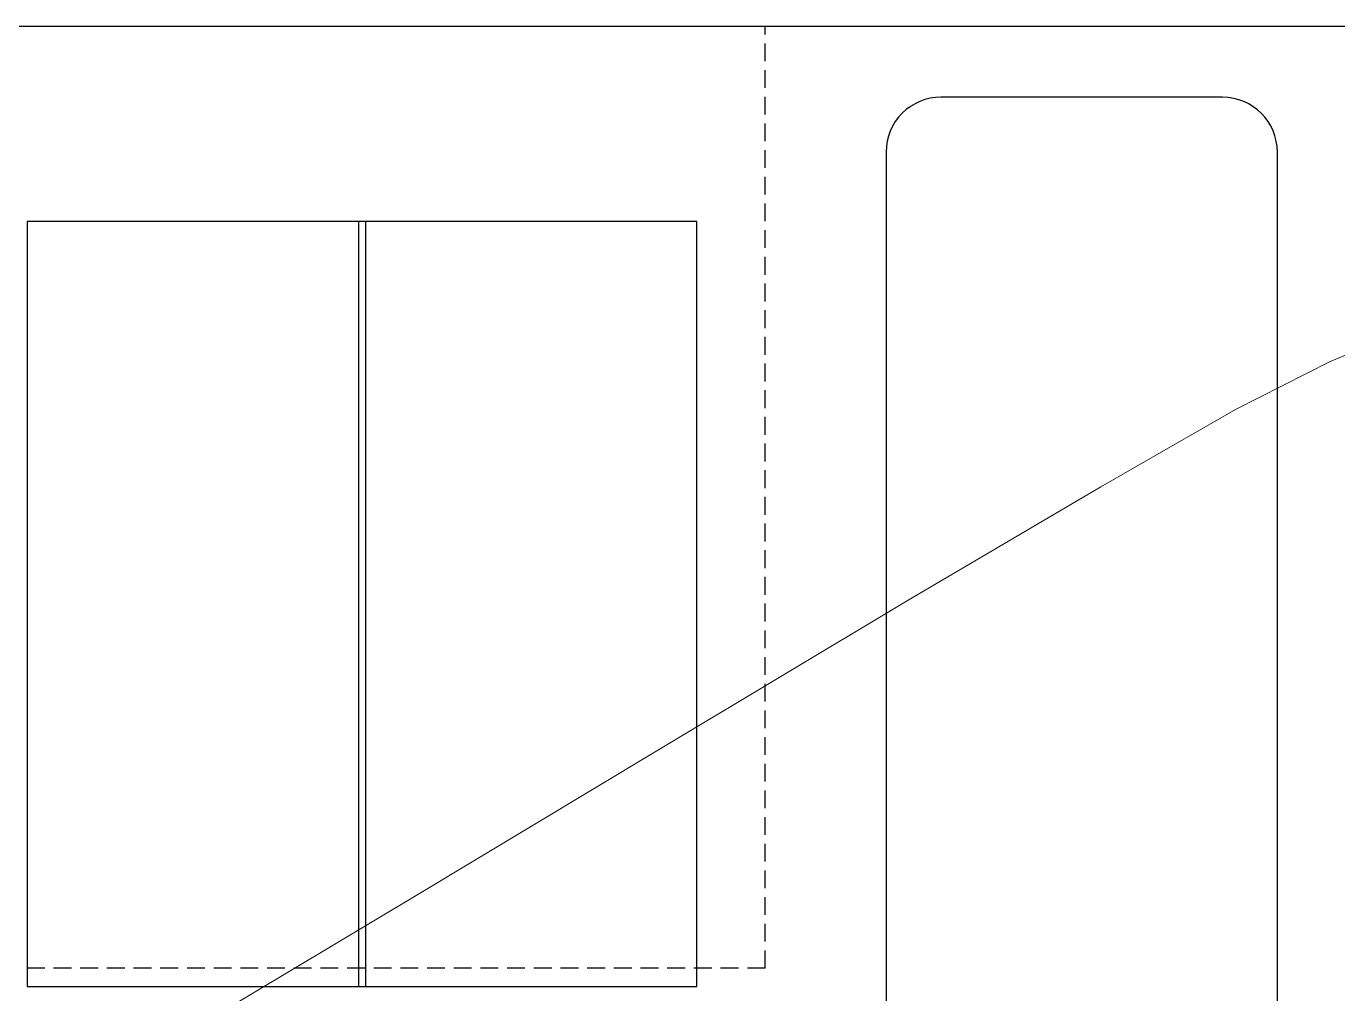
# Model space of a CAD drawing. Header units: inches. Extents: x 203 to 1065, y -1127 to 921.
# Drawn here: x 795.89 to 814.32, y 360.24 to 373.84 of the extents above; entities that cross this region are included whole.
import ezdxf

# ---------------------------------------------------------------- set-up
doc = ezdxf.new("R2010")
doc.units = ezdxf.units.IN
doc.header["$MEASUREMENT"] = 0
doc.linetypes.add('DASHED2', pattern=[0.375, 0.25, -0.125])
for name, color, linetype in [('calle', 3, 'Continuous'), ('Cumbreras', 140, 'Continuous'), ('CURVAS', 32, 'Continuous'), ('D4', 210, 'Continuous')]:
    doc.layers.add(name, color=color, linetype=linetype)
doc.layers.add('Limite terrenos', color=2, linetype='DASHED2', transparency=0.4)

# ---------------------------------------------------------------- blocks, each defined once
blk = doc.blocks.new('A$C70AF2EE4')
at = {"layer": 'Cumbreras'}
for p, q in [((-10.756, 4.755), (0, 4.755)), ((-10.756, 4.655), (0, 4.655))]:
    blk.add_line(p, q, dxfattribs=at)
at = {"layer": 'D4'}
blk.add_lwpolyline([(-10.756, 0), (0, 0), (0, 9.413), (-10.756, 9.413)], close=True, dxfattribs=at)

msp = doc.modelspace()

# ---------------------------------------------------------------- linework, layer by layer
at = {"layer": 'calle', "color": 1}
msp.add_line((828.87, 373.841), (762.8, 373.841), dxfattribs=at)
at = {"layer": 'calle', "color": 4}
msp.add_lwpolyline([(813.477, 223.404), (813.477, 372.075, 0.414129), (812.707, 372.845), (808.747, 372.846, 0.414298), (807.977, 372.076), (807.977, 344.763)], format="xyb", dxfattribs=at)
at = {"layer": 'CURVAS', "color": 41, "lineweight": 0}
msp.add_lwpolyline([(816.885, 370.226), (814.216, 369.133), (812.886, 368.456), (810.993, 367.371), (808.265, 365.762), (804.709, 363.631), (801.373, 361.625), (799.039, 360.226), (797.708, 359.435), (797.196, 359.11), (796.791, 358.702), (796.424, 358.155), (796.088, 357.466), (795.487, 356.385), (794.456, 354.771), (792.993, 352.623), (791.201, 350.141), (789.386, 347.915), (787.569, 345.982), (785.754, 344.338), (784.061, 342.81), (782.542, 341.326), (781.197, 339.885)], dxfattribs=at)
at = {"layer": 'Limite terrenos'}
for q in [(806.277, 373.845), (792.583, 360.602)]:
    msp.add_line((806.277, 360.602), q, dxfattribs=at)

# ---------------------------------------------------------------- block references
at = {"layer": 'D4', "rotation": 270.0000007063921}
msp.add_blockref('A$C70AF2EE4', (795.905, 360.343), dxfattribs=at)

doc.saveas('drawing.dxf')
